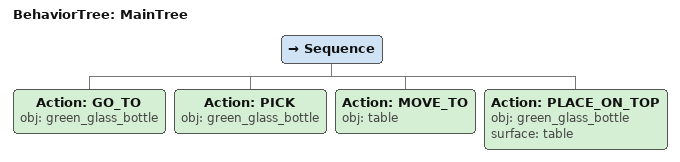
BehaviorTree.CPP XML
<root main_tree_to_execute="MainTree">
  <BehaviorTree ID="MainTree">
    <Sequence>
      <!-- Go to green_glass_bottle -->
      <Action ID="GO_TO" obj="green_glass_bottle" />
      <!-- Pick green_glass_bottle -->
      <Action ID="PICK" obj="green_glass_bottle" />
      <!-- Move to table -->
      <Action ID="MOVE_TO" obj="table" />
      <!-- Place green_glass_bottle on table -->
      <Action ID="PLACE_ON_TOP" obj="green_glass_bottle" surface="table" />
    </Sequence>
  </BehaviorTree>
</root>
